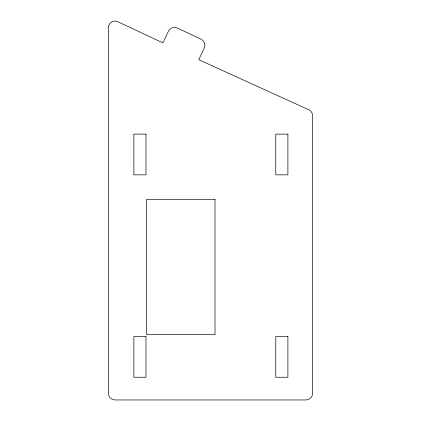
<?xml version="1.0" encoding="UTF-8"?>
<svg xmlns="http://www.w3.org/2000/svg" width="421" height="421" viewBox="0 0 421 421"><rect width="100%" height="100%" fill="white"/><g stroke="black" fill="none" stroke-linecap="round" stroke-linejoin="round"><path stroke-width="0.63" d="M108.555 26.255L108.413 393.572C108.486 397.019 111.554 399.992 115.001 399.95L305.567 399.95C309.088 400.203 312.403 397.324 312.592 393.788L312.577 115.101C312.361 113.012 311.098 111.055 309.288 109.992L198.749 59.703L204.348 47.794C205.748 44.642 204.238 40.648 201.101 39.216L177.283 28.012C174.241 26.507 170.258 27.775 168.647 30.759L162.932 42.879L117.012 21.366C113.438 20.182 109.318 22.571 108.555 26.255M145.976 134.125L133.857 134.125L133.857 174.852L145.976 174.852L145.976 134.125M287.896 134.125L275.776 134.125L275.776 174.852L287.896 174.852L287.896 134.125M215.005 199.401L146.576 199.401L146.576 334.611L215.005 334.611L215.005 199.401M145.976 336.532L133.857 336.532L133.857 377.258L145.976 377.258L145.976 336.532M287.896 336.532L275.776 336.532L275.776 377.258L287.896 377.258L287.896 336.532"/></g></svg>
